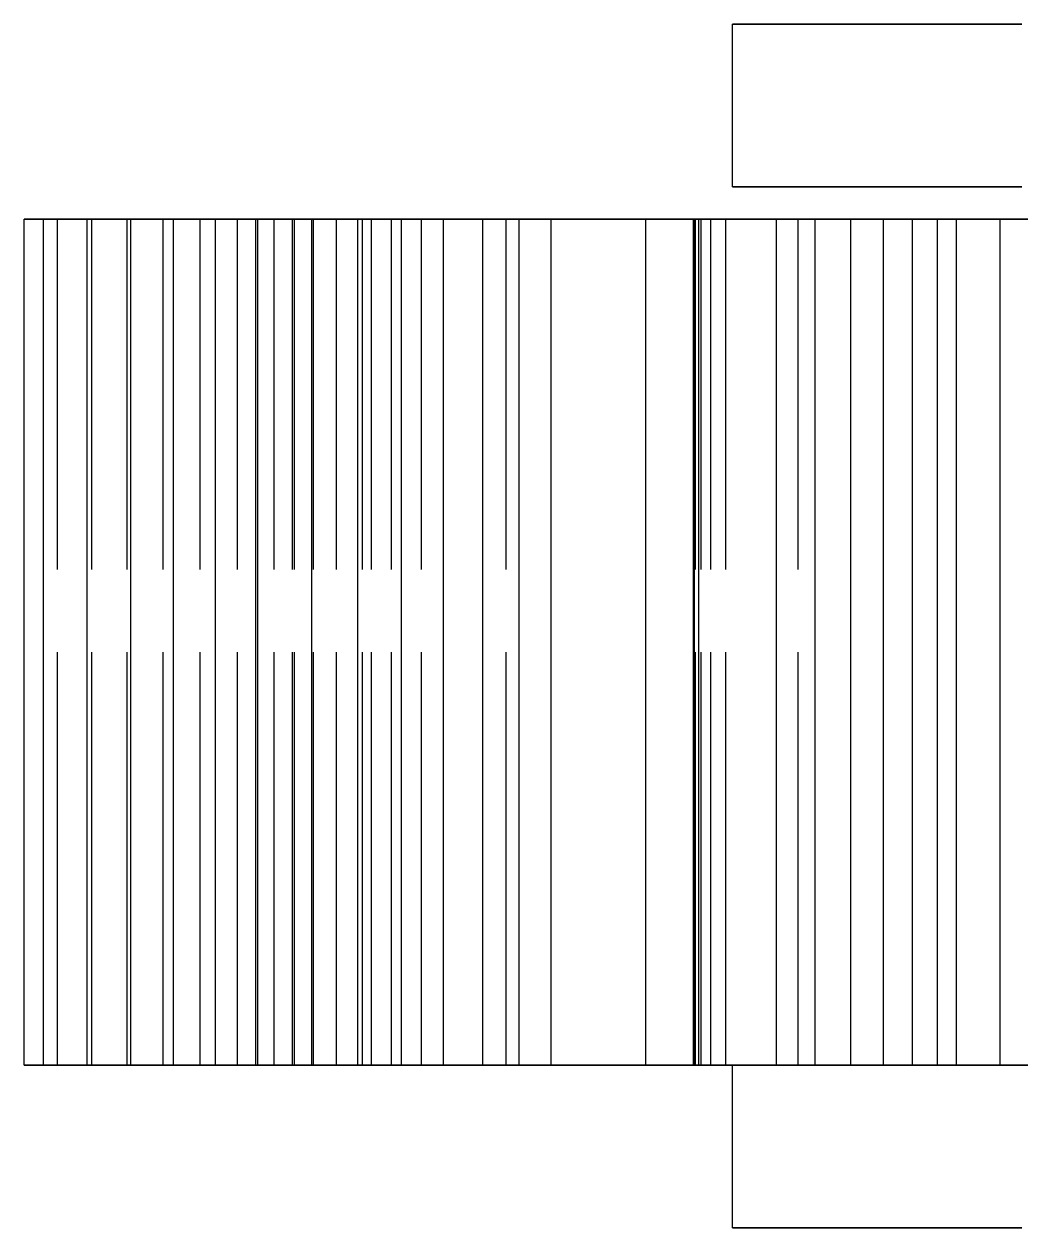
# Model space of a CAD drawing. Header units: millimetres. Extents: x -7 to 110, y -22 to 35.
# Drawn here: x 23.998 to 27.061, y 1.7 to 5.4 of the extents above; entities that cross this region are included whole.
import ezdxf

# ---------------------------------------------------------------- set-up
doc = ezdxf.new("R2010")
doc.units = ezdxf.units.MM
doc.linetypes.add('DASHED', pattern=[1.524, 1.27, -0.254])
doc.layers.add('HIDDEN', color=8, linetype='DASHED')
doc.layers.add('VISIBLE', color=7, linetype='CONTINUOUS')

msp = doc.modelspace()

# ---------------------------------------------------------------- linework, layer by layer
at = {"layer": 'HIDDEN'}
for points in [[(27.06381, 5.4), (27.00826, 5.4), (26.9527, 5.4), (26.89715, 5.4), (26.84159, 5.4), (26.78603, 5.4), (26.73048, 5.4), (26.67492, 5.4), (26.61937, 5.4), (26.56381, 5.4), (26.50826, 5.4), (26.4527, 5.4), (26.39715, 5.4), (26.34159, 5.4), (26.28603, 5.4), (26.23048, 5.4), (26.17492, 5.4)], [(27.06381, 4.9), (27.00826, 4.9), (26.9527, 4.9), (26.89715, 4.9), (26.84159, 4.9), (26.78603, 4.9), (26.73048, 4.9), (26.67492, 4.9), (26.61937, 4.9), (26.56381, 4.9), (26.50826, 4.9), (26.4527, 4.9), (26.39715, 4.9), (26.34159, 4.9), (26.28603, 4.9), (26.23048, 4.9), (26.17492, 4.9)], [(24.10026, 4.8), (23.99779, 4.8)], [(23.99779, 4.8), (24.10026, 4.8)], [(24.05694, 4.8), (23.99779, 4.8)], [(23.99779, 2.2), (23.99779, 4.8)], [(24.1919, 4.8), (24.05694, 4.8)], [(24.05694, 2.2), (24.05694, 4.8)], [(24.2059, 4.8), (24.10026, 4.8)], [(24.10026, 4.8), (24.2059, 4.8)], [(24.10026, 2.2), (24.10026, 4.8)], [(24.10026, 2.2), (24.10026, 4.8)], [(24.3254, 4.8), (24.1919, 4.8)], [(24.1919, 2.2), (24.1919, 4.8)], [(24.31433, 4.8), (24.2059, 4.8)], [(24.2059, 4.8), (24.31433, 4.8)], [(24.2059, 2.2), (24.2059, 4.8)], [(24.2059, 2.2), (24.2059, 4.8)], [(24.42523, 4.8), (24.31433, 4.8)], [(24.31433, 4.8), (24.42523, 4.8)], [(24.31433, 2.2), (24.31433, 4.8)], [(24.31433, 2.2), (24.31433, 4.8)], [(24.45682, 4.8), (24.3254, 4.8)], [(24.3254, 2.2), (24.3254, 4.8)], [(24.53838, 4.8), (24.42523, 4.8)], [(24.42523, 4.8), (24.53838, 4.8)], [(24.42523, 2.2), (24.42523, 4.8)], [(24.42523, 2.2), (24.42523, 4.8)], [(24.58546, 4.8), (24.45682, 4.8)], [(24.45682, 2.2), (24.45682, 4.8)], [(24.65392, 4.8), (24.53838, 4.8)], [(24.53838, 4.8), (24.65392, 4.8)], [(24.53838, 2.2), (24.53838, 4.8)], [(24.53838, 2.2), (24.53838, 4.8)], [(24.7103, 4.8), (24.58546, 4.8)], [(24.58546, 2.2), (24.58546, 4.8)], [(25.06559, 4.8), (24.65392, 4.8)], [(24.65392, 4.8), (25.06559, 4.8)], [(24.65392, 2.2), (24.65392, 4.8)], [(24.65392, 2.2), (24.65392, 4.8)], [(24.82909, 4.8), (24.7103, 4.8)], [(24.7103, 2.2), (24.7103, 4.8)], [(24.76615, 4.8), (24.71646, 4.8)], [(24.71646, 4.8), (24.82909, 4.8)], [(24.71646, 4.8), (24.76615, 4.8)], [(24.88219, 4.8), (24.71646, 4.8)], [(24.71646, 2.2), (24.71646, 4.8)], [(24.82299, 4.8), (24.76615, 4.8)], [(24.76615, 4.8), (24.82299, 4.8)], [(24.76615, 2.2), (24.76615, 4.8)], [(24.76615, 2.2), (24.76615, 4.8)], [(24.88695, 4.8), (24.82299, 4.8)], [(24.82299, 4.8), (24.88695, 4.8)], [(24.82299, 2.2), (24.82299, 4.8)], [(24.82299, 2.2), (24.82299, 4.8)], [(24.82909, 4.8), (25.21871, 4.8)], [(25.21871, 4.8), (24.82909, 4.8)], [(24.82909, 2.2), (24.82909, 4.8)], [(24.82909, 2.2), (24.82909, 4.8)], [(25.0229, 4.8), (24.88219, 4.8)], [(24.88219, 2.2), (24.88219, 4.8)], [(24.95816, 4.8), (24.88695, 4.8)], [(24.88695, 4.8), (24.95816, 4.8)], [(24.88695, 2.2), (24.88695, 4.8)], [(24.88695, 2.2), (24.88695, 4.8)], [(25.0372, 4.8), (24.95816, 4.8)], [(24.95816, 4.8), (25.0372, 4.8)], [(24.95816, 2.2), (24.95816, 4.8)], [(24.95816, 2.2), (24.95816, 4.8)], [(25.15783, 4.8), (25.0229, 4.8)], [(25.0229, 2.2), (25.0229, 4.8)], [(25.12661, 4.8), (25.0372, 4.8)], [(25.0372, 4.8), (25.12661, 4.8)], [(25.0372, 2.2), (25.0372, 4.8)], [(25.0372, 2.2), (25.0372, 4.8)], [(25.06559, 2.2), (25.06559, 4.8)], [(25.06559, 2.2), (25.06559, 4.8)], [(25.47879, 4.8), (25.12661, 4.8)], [(25.12661, 4.8), (25.47879, 4.8)], [(25.12661, 2.2), (25.12661, 4.8)], [(25.12661, 2.2), (25.12661, 4.8)], [(25.28622, 4.8), (25.15783, 4.8)], [(25.15783, 2.2), (25.15783, 4.8)], [(25.21871, 4.8), (25.47879, 4.8)], [(25.47879, 4.8), (25.21871, 4.8)], [(25.21871, 2.2), (25.21871, 4.8)], [(25.21871, 2.2), (25.21871, 4.8)], [(25.4071, 4.8), (25.28622, 4.8)], [(25.28622, 2.2), (25.28622, 4.8)], [(25.51891, 4.8), (25.4071, 4.8)], [(25.4071, 2.2), (25.4071, 4.8)], [(25.47879, 2.2), (25.47879, 4.8)], [(25.47879, 2.2), (25.47879, 4.8)], [(25.61742, 4.8), (25.51891, 4.8)], [(25.51891, 2.2), (25.51891, 4.8)], [(25.90783, 4.8), (25.61742, 4.8)], [(25.61742, 2.2), (25.61742, 4.8)], [(26.37648, 4.8), (25.90783, 4.8)], [(25.90783, 2.2), (25.90783, 4.8)], [(26.06128, 4.8), (26.05447, 4.8)], [(26.05447, 4.8), (26.37648, 4.8)], [(26.05447, 4.8), (26.06128, 4.8)], [(26.05767, 4.8), (26.05447, 4.8)], [(26.05447, 2.2), (26.05447, 4.8)], [(26.07061, 4.8), (26.05767, 4.8)], [(26.05767, 2.2), (26.05767, 4.8)], [(26.0787, 4.8), (26.06128, 4.8)], [(26.06128, 4.8), (26.0787, 4.8)], [(26.06128, 2.2), (26.06128, 4.8)], [(26.06128, 2.2), (26.06128, 4.8)], [(26.31008, 4.8), (26.07061, 4.8)], [(26.07061, 2.2), (26.07061, 4.8)], [(26.10798, 4.8), (26.0787, 4.8)], [(26.0787, 4.8), (26.10798, 4.8)], [(26.0787, 2.2), (26.0787, 4.8)], [(26.0787, 2.2), (26.0787, 4.8)], [(26.15355, 4.8), (26.10798, 4.8)], [(26.10798, 4.8), (26.15355, 4.8)], [(26.10798, 2.2), (26.10798, 4.8)], [(26.10798, 2.2), (26.10798, 4.8)], [(26.37648, 4.8), (26.15355, 4.8)], [(26.15355, 4.8), (26.37648, 4.8)], [(26.15355, 2.2), (26.15355, 4.8)], [(26.15355, 2.2), (26.15355, 4.8)], [(26.42869, 4.8), (26.31008, 4.8)], [(26.31008, 2.2), (26.31008, 4.8)], [(26.37648, 2.2), (26.37648, 4.8)], [(26.37648, 2.2), (26.37648, 4.8)], [(26.53832, 4.8), (26.42869, 4.8)], [(26.42869, 2.2), (26.42869, 4.8)], [(26.63825, 4.8), (26.53832, 4.8)], [(26.53832, 2.2), (26.53832, 4.8)], [(26.72744, 4.8), (26.63825, 4.8)], [(26.63825, 2.2), (26.63825, 4.8)], [(26.80407, 4.8), (26.72744, 4.8)], [(26.72744, 2.2), (26.72744, 4.8)], [(26.86279, 4.8), (26.80407, 4.8)], [(26.80407, 2.2), (26.80407, 4.8)], [(26.99646, 4.8), (26.86279, 4.8)], [(26.86279, 2.2), (26.86279, 4.8)], [(27.58086, 4.8), (26.99646, 4.8)], [(26.99646, 2.2), (26.99646, 4.8)], [(24.10026, 2.2), (23.99779, 2.2)], [(23.99779, 2.2), (24.10026, 2.2)], [(24.05694, 2.2), (23.99779, 2.2)], [(24.1919, 2.2), (24.05694, 2.2)], [(24.2059, 2.2), (24.10026, 2.2)], [(24.10026, 2.2), (24.2059, 2.2)], [(24.3254, 2.2), (24.1919, 2.2)], [(24.31433, 2.2), (24.2059, 2.2)], [(24.2059, 2.2), (24.31433, 2.2)], [(24.42523, 2.2), (24.31433, 2.2)], [(24.31433, 2.2), (24.42523, 2.2)], [(24.45682, 2.2), (24.3254, 2.2)], [(24.53838, 2.2), (24.42523, 2.2)], [(24.42523, 2.2), (24.53838, 2.2)], [(24.58546, 2.2), (24.45682, 2.2)], [(24.65392, 2.2), (24.53838, 2.2)], [(24.53838, 2.2), (24.65392, 2.2)], [(24.7103, 2.2), (24.58546, 2.2)], [(25.06559, 2.2), (24.65392, 2.2)], [(24.65392, 2.2), (25.06559, 2.2)], [(24.82909, 2.2), (24.7103, 2.2)], [(24.76615, 2.2), (24.71646, 2.2)], [(24.71646, 2.2), (24.82909, 2.2)], [(24.71646, 2.2), (24.76615, 2.2)], [(24.88219, 2.2), (24.71646, 2.2)], [(24.82299, 2.2), (24.76615, 2.2)], [(24.76615, 2.2), (24.82299, 2.2)], [(24.88695, 2.2), (24.82299, 2.2)], [(24.82299, 2.2), (24.88695, 2.2)], [(24.82909, 2.2), (25.21871, 2.2)], [(25.21871, 2.2), (24.82909, 2.2)], [(25.0229, 2.2), (24.88219, 2.2)], [(24.95816, 2.2), (24.88695, 2.2)], [(24.88695, 2.2), (24.95816, 2.2)], [(25.0372, 2.2), (24.95816, 2.2)], [(24.95816, 2.2), (25.0372, 2.2)], [(25.15783, 2.2), (25.0229, 2.2)], [(25.12661, 2.2), (25.0372, 2.2)], [(25.0372, 2.2), (25.12661, 2.2)], [(25.47879, 2.2), (25.12661, 2.2)], [(25.12661, 2.2), (25.47879, 2.2)], [(25.28622, 2.2), (25.15783, 2.2)], [(25.21871, 2.2), (25.47879, 2.2)], [(25.47879, 2.2), (25.21871, 2.2)], [(25.4071, 2.2), (25.28622, 2.2)], [(25.51891, 2.2), (25.4071, 2.2)], [(25.61742, 2.2), (25.51891, 2.2)], [(25.90783, 2.2), (25.61742, 2.2)], [(26.37648, 2.2), (25.90783, 2.2)], [(26.06128, 2.2), (26.05447, 2.2)], [(26.05447, 2.2), (26.37648, 2.2)], [(26.05447, 2.2), (26.06128, 2.2)], [(26.05767, 2.2), (26.05447, 2.2)], [(26.07061, 2.2), (26.05767, 2.2)], [(26.0787, 2.2), (26.06128, 2.2)], [(26.06128, 2.2), (26.0787, 2.2)], [(26.31008, 2.2), (26.07061, 2.2)], [(26.10798, 2.2), (26.0787, 2.2)], [(26.0787, 2.2), (26.10798, 2.2)], [(26.15355, 2.2), (26.10798, 2.2)], [(26.10798, 2.2), (26.15355, 2.2)], [(26.37648, 2.2), (26.15355, 2.2)], [(26.15355, 2.2), (26.37648, 2.2)], [(27.06381, 2.2), (27.00826, 2.2), (26.9527, 2.2), (26.89715, 2.2), (26.84159, 2.2), (26.78603, 2.2), (26.73048, 2.2), (26.67492, 2.2), (26.61937, 2.2), (26.56381, 2.2), (26.50826, 2.2), (26.4527, 2.2), (26.39715, 2.2), (26.34159, 2.2), (26.28603, 2.2), (26.23048, 2.2), (26.17492, 2.2)], [(26.17492, 2.2), (26.2027, 2.2), (26.23048, 2.2), (26.25826, 2.2), (26.28603, 2.2), (26.31381, 2.2), (26.34159, 2.2), (26.36937, 2.2), (26.39715, 2.2), (26.42492, 2.2), (26.4527, 2.2), (26.48048, 2.2), (26.50826, 2.2), (26.53603, 2.2), (26.56381, 2.2), (26.59159, 2.2), (26.61937, 2.2), (26.64715, 2.2), (26.67492, 2.2), (26.7027, 2.2), (26.73048, 2.2), (26.75826, 2.2), (26.78603, 2.2), (26.81381, 2.2), (26.84159, 2.2), (26.86937, 2.2), (26.89715, 2.2), (26.92492, 2.2), (26.9527, 2.2), (26.98048, 2.2), (27.00826, 2.2), (27.03603, 2.2), (27.06381, 2.2)], [(26.42869, 2.2), (26.31008, 2.2)], [(26.53832, 2.2), (26.42869, 2.2)], [(26.63825, 2.2), (26.53832, 2.2)], [(26.72744, 2.2), (26.63825, 2.2)], [(26.80407, 2.2), (26.72744, 2.2)], [(26.86279, 2.2), (26.80407, 2.2)], [(26.99646, 2.2), (26.86279, 2.2)], [(27.58086, 2.2), (26.99646, 2.2)], [(27.06381, 1.7), (27.00826, 1.7), (26.9527, 1.7), (26.89715, 1.7), (26.84159, 1.7), (26.78603, 1.7), (26.73048, 1.7), (26.67492, 1.7), (26.61937, 1.7), (26.56381, 1.7), (26.50826, 1.7), (26.4527, 1.7), (26.39715, 1.7), (26.34159, 1.7), (26.28603, 1.7), (26.23048, 1.7), (26.17492, 1.7)]]:
    msp.add_lwpolyline(points, dxfattribs=at)
at = {"layer": 'VISIBLE'}
for points in [[(26.17492, 5.4), (26.2027, 5.4), (26.23048, 5.4), (26.25826, 5.4), (26.28603, 5.4), (26.31381, 5.4), (26.34159, 5.4), (26.36937, 5.4), (26.39715, 5.4), (26.42492, 5.4), (26.4527, 5.4), (26.48048, 5.4), (26.50826, 5.4), (26.53603, 5.4), (26.56381, 5.4), (26.59159, 5.4), (26.61937, 5.4), (26.64715, 5.4), (26.67492, 5.4), (26.7027, 5.4), (26.73048, 5.4), (26.75826, 5.4), (26.78603, 5.4), (26.81381, 5.4), (26.84159, 5.4), (26.86937, 5.4), (26.89715, 5.4), (26.92492, 5.4), (26.9527, 5.4), (26.98048, 5.4), (27.00826, 5.4), (27.03603, 5.4), (27.06381, 5.4)], [(26.17492, 4.9), (26.17492, 5.4)], [(26.17492, 4.9), (26.2027, 4.9), (26.23048, 4.9), (26.25826, 4.9), (26.28603, 4.9), (26.31381, 4.9), (26.34159, 4.9), (26.36937, 4.9), (26.39715, 4.9), (26.42492, 4.9), (26.4527, 4.9), (26.48048, 4.9), (26.50826, 4.9), (26.53603, 4.9), (26.56381, 4.9), (26.59159, 4.9), (26.61937, 4.9), (26.64715, 4.9), (26.67492, 4.9), (26.7027, 4.9), (26.73048, 4.9), (26.75826, 4.9), (26.78603, 4.9), (26.81381, 4.9), (26.84159, 4.9), (26.86937, 4.9), (26.89715, 4.9), (26.92492, 4.9), (26.9527, 4.9), (26.98048, 4.9), (27.00826, 4.9), (27.03603, 4.9), (27.06381, 4.9)], [(23.99779, 4.8), (24.05694, 4.8)], [(23.99779, 2.2), (23.99779, 4.8)], [(24.05694, 4.8), (24.1919, 4.8)], [(24.05694, 2.2), (24.05694, 4.8)], [(24.1919, 4.8), (24.3254, 4.8)], [(24.1919, 2.2), (24.1919, 4.8)], [(24.3254, 4.8), (24.45682, 4.8)], [(24.3254, 2.2), (24.3254, 4.8)], [(24.45682, 4.8), (24.58546, 4.8)], [(24.45682, 2.2), (24.45682, 4.8)], [(24.58546, 4.8), (24.7103, 4.8)], [(24.58546, 2.2), (24.58546, 4.8)], [(24.7103, 4.8), (24.71646, 4.8)], [(24.7103, 2.2), (24.7103, 4.8)], [(24.71646, 4.8), (24.88219, 4.8)], [(24.71646, 2.2), (24.71646, 4.8)], [(24.88219, 4.8), (25.0229, 4.8)], [(24.88219, 2.2), (24.88219, 4.8)], [(25.0229, 4.8), (25.15783, 4.8)], [(25.0229, 2.2), (25.0229, 4.8)], [(25.15783, 4.8), (25.28622, 4.8)], [(25.15783, 2.2), (25.15783, 4.8)], [(25.28622, 4.8), (25.4071, 4.8)], [(25.28622, 2.2), (25.28622, 4.8)], [(25.4071, 4.8), (25.51891, 4.8)], [(25.4071, 2.2), (25.4071, 4.8)], [(25.51891, 4.8), (25.61742, 4.8)], [(25.51891, 2.2), (25.51891, 4.8)], [(25.61742, 4.8), (25.90783, 4.8)], [(25.61742, 2.2), (25.61742, 4.8)], [(25.90783, 4.8), (26.05447, 4.8)], [(25.90783, 2.2), (25.90783, 4.8)], [(26.05447, 4.8), (26.05767, 4.8)], [(26.05447, 2.2), (26.05447, 4.8)], [(26.05767, 4.8), (26.07061, 4.8)], [(26.05767, 2.2), (26.05767, 4.8)], [(26.07061, 4.8), (26.31008, 4.8)], [(26.07061, 2.2), (26.07061, 4.8)], [(26.31008, 4.8), (26.42869, 4.8)], [(26.31008, 2.2), (26.31008, 4.8)], [(26.42869, 4.8), (26.53832, 4.8)], [(26.42869, 2.2), (26.42869, 4.8)], [(26.53832, 4.8), (26.63825, 4.8)], [(26.53832, 2.2), (26.53832, 4.8)], [(26.63825, 4.8), (26.72744, 4.8)], [(26.63825, 2.2), (26.63825, 4.8)], [(26.72744, 4.8), (26.80407, 4.8)], [(26.72744, 2.2), (26.72744, 4.8)], [(26.80407, 4.8), (26.86279, 4.8)], [(26.80407, 2.2), (26.80407, 4.8)], [(26.86279, 4.8), (26.99646, 4.8)], [(26.86279, 2.2), (26.86279, 4.8)], [(26.99646, 2.2), (26.99646, 4.8)], [(26.99646, 4.8), (27.53133, 4.8)], [(23.99779, 2.2), (24.05694, 2.2)], [(24.05694, 2.2), (24.1919, 2.2)], [(24.1919, 2.2), (24.3254, 2.2)], [(24.3254, 2.2), (24.45682, 2.2)], [(24.45682, 2.2), (24.58546, 2.2)], [(24.58546, 2.2), (24.7103, 2.2)], [(24.7103, 2.2), (24.71646, 2.2)], [(24.71646, 2.2), (24.88219, 2.2)], [(24.88219, 2.2), (25.0229, 2.2)], [(25.0229, 2.2), (25.15783, 2.2)], [(25.15783, 2.2), (25.28622, 2.2)], [(25.28622, 2.2), (25.4071, 2.2)], [(25.4071, 2.2), (25.51891, 2.2)], [(25.51891, 2.2), (25.61742, 2.2)], [(25.61742, 2.2), (25.90783, 2.2)], [(25.90783, 2.2), (26.05447, 2.2)], [(26.05447, 2.2), (26.05767, 2.2)], [(26.05767, 2.2), (26.07061, 2.2)], [(26.07061, 2.2), (26.31008, 2.2)], [(26.17492, 1.7), (26.17492, 2.2)], [(26.31008, 2.2), (26.42869, 2.2)], [(26.42869, 2.2), (26.53832, 2.2)], [(26.53832, 2.2), (26.63825, 2.2)], [(26.63825, 2.2), (26.72744, 2.2)], [(26.72744, 2.2), (26.80407, 2.2)], [(26.80407, 2.2), (26.86279, 2.2)], [(26.86279, 2.2), (26.99646, 2.2)], [(26.99646, 2.2), (27.53133, 2.2)], [(26.17492, 1.7), (26.2027, 1.7), (26.23048, 1.7), (26.25826, 1.7), (26.28603, 1.7), (26.31381, 1.7), (26.34159, 1.7), (26.36937, 1.7), (26.39715, 1.7), (26.42492, 1.7), (26.4527, 1.7), (26.48048, 1.7), (26.50826, 1.7), (26.53603, 1.7), (26.56381, 1.7), (26.59159, 1.7), (26.61937, 1.7), (26.64715, 1.7), (26.67492, 1.7), (26.7027, 1.7), (26.73048, 1.7), (26.75826, 1.7), (26.78603, 1.7), (26.81381, 1.7), (26.84159, 1.7), (26.86937, 1.7), (26.89715, 1.7), (26.92492, 1.7), (26.9527, 1.7), (26.98048, 1.7), (27.00826, 1.7), (27.03603, 1.7), (27.06381, 1.7)]]:
    msp.add_lwpolyline(points, dxfattribs=at)

doc.saveas('drawing.dxf')
